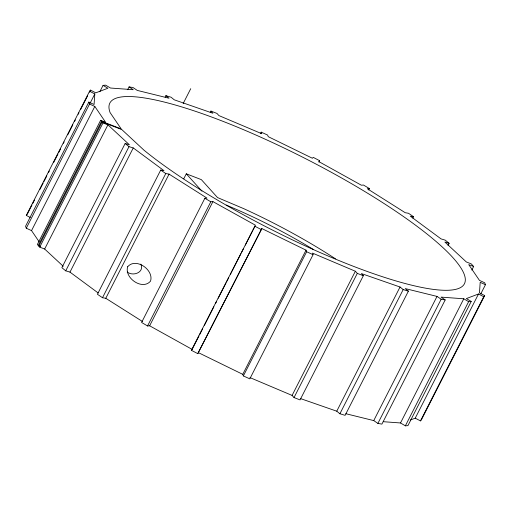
<?xml version="1.0" encoding="UTF-8"?>
<svg xmlns="http://www.w3.org/2000/svg" width="511" height="511" viewBox="0 0 511 511"><rect width="100%" height="100%" fill="white"/><g stroke="black" fill="none" stroke-linecap="round" stroke-linejoin="round"><path stroke-width="0.77" d="M30.226 217.45L26.304 215.406L89.578 91.226L94.81 93.954L94.075 104.493L88.825 102.091L25.55 226.277L26.291 228.219L31.541 230.614L39.143 241.786M27.62 213.579L31.957 205.064M32.685 203.646L34.492 200.095M39.915 189.453L43.167 183.066M43.889 181.648L46.782 175.969M48.59 172.424L49.312 171.006M53.655 162.485L57.992 153.971M58.714 152.553L60.522 149.008M63.415 143.329L64.137 141.911M67.752 134.815L72.818 124.876M74.625 121.331L75.347 119.913M78.24 114.234L78.962 112.816M80.77 109.265L87.643 95.787M89.451 92.236L90.53 90.108L95.761 92.836L107.91 88.243L103.062 85.375L99.805 91.763M26.291 228.219L89.566 104.04L88.825 102.091M90.108 103.177L94.81 93.954M31.541 230.614L94.816 106.435L89.566 104.04M94.816 106.435L105.547 122.206L100.629 120.302L37.354 244.488L38.248 245.472L39.73 246.047M38.248 245.472L101.523 121.292L100.629 120.302M63.217 266.263L44.655 249.029L39.737 247.126L38.842 246.136L102.117 121.95L121.803 129.577L143.993 150.183A198.977 39.328 27 0 0 435.806 289.68A198.977 39.328 27 0 0 328.586 170.789A198.977 39.328 27 0 0 110.114 112.612L121.209 128.919L101.523 121.292M39.737 247.126L103.011 122.94L102.117 121.95M44.655 249.029L107.923 124.844L103.011 122.94M127.641 89.725L129.085 86.889L133.116 87.592L137.255 90.409L169.032 98.233L165.883 95.659L165.162 97.084M107.923 124.844L129.392 144.779L125.144 143.495L61.869 267.675L65.727 270.83L69.975 272.114L98.15 292.95M65.727 270.83L129.002 146.651L125.144 143.495M69.975 272.114L133.25 147.928L163.986 170.661L160.703 170.086L97.429 294.272L102.5 297.721L105.79 298.296L142.371 321.432M183.142 103.586L190.731 88.69M102.5 297.721L165.775 173.542L169.064 174.11L206.974 198.096L204.873 198.268L141.598 322.454L147.545 325.967L149.646 325.794L192.155 349.39L199.022 335.906M105.79 298.296L169.064 174.11M210.219 112.516L210.941 111.098L216.971 113.429L218.912 115.582L261.798 133.722L261.191 132.138L260.469 133.556M183.768 178.767L186.291 173.81L201.36 179.648L217.514 197.559L243.575 208.584A149.864 29.619 27 0 1 335.478 258.828M147.545 325.967L210.819 201.788L212.921 201.609L255.43 225.21L191.376 350.303L197.789 353.644L261.836 228.551L306.038 250.154L306.645 251.744L313.077 254.682L249.809 378.862L243.37 375.924L242.763 374.339L198.562 352.731M149.646 325.794L212.921 201.609M199.75 334.488L202.637 328.809M204.445 325.264L213.847 306.811M215.655 303.266L216.377 301.848M218.184 298.296L226.143 282.685M226.865 281.267L228.673 277.722M230.48 274.171L231.202 272.753M231.924 271.335L240.962 253.59M241.69 252.172L243.498 248.627M245.306 245.076L252.172 231.598M252.894 230.174L254.702 226.629M197.789 353.644L261.836 228.551M318.902 162.115L319.624 160.697L313.211 157.356L312.438 158.269L268.237 136.661L267.63 135.076L261.191 132.138M242.763 374.339L306.038 250.154M243.37 375.924L306.645 251.744M368.68 189.971L369.402 188.546L363.455 185.033L361.354 185.206L318.845 161.61L319.624 160.697M300.347 398.529L336.762 411.195L339.911 413.769L345.117 415.341L408.391 291.155L403.185 289.584L400.036 287.01L361.392 273.57L363.334 275.723L300.059 399.902L294.029 397.571L292.088 395.418L355.362 271.239L312.476 253.092L313.077 254.682M294.029 397.571L357.304 273.391L355.362 271.239M412.85 218.152L413.571 216.728L408.5 213.279L405.21 212.704L367.294 188.725L369.402 188.546M336.762 411.195L400.036 287.01M339.911 413.769L403.185 289.584M448.045 245.452L449.131 243.325L445.273 240.17L441.025 238.886L410.288 216.159L413.571 216.728M373.745 420.591L437.02 296.412L441.159 299.229L445.19 299.931L381.915 424.111L377.885 423.408L373.745 420.591L345.845 413.718M377.885 423.408L441.159 299.229M471.838 270.064L473.646 266.512L471.263 263.874L466.345 261.971L444.883 242.042L449.131 243.325M400.509 422.967L463.784 298.788L468.632 301.656L471.212 301.439L407.938 425.625L405.364 425.842L400.509 422.967L383.263 421.696M405.364 425.842L468.632 301.656M410.237 420.055L415.239 418.164L478.513 293.985L483.738 296.712L484.696 295.594L479.465 292.867L480.199 282.328L485.45 284.723L480.749 293.946M415.239 418.164L420.47 420.892L483.738 296.712M484.696 295.594L421.422 419.774L420.47 420.892M89.578 91.226L90.53 90.108M26.304 215.406L27.262 214.288M191.376 350.303L192.155 349.39M478.513 293.985L466.364 298.571L471.212 301.439M103.062 85.375L105.636 85.158L110.491 88.033L133.224 89.706L129.085 86.889M463.784 298.788L441.05 297.115L445.19 299.931M437.02 296.412L405.242 288.587L408.391 291.155M165.883 95.659L171.089 97.231L174.238 99.805L212.883 113.25L210.941 111.098M129.002 146.651L133.25 147.928M473.646 266.512L468.728 264.609L479.459 280.386L484.709 282.781L485.45 284.723M357.304 273.391L363.334 275.723M38.842 246.136L40.324 246.711M249.93 377.584L292.088 395.418M127.226 272.037C133.058 276.636 144.664 272.491 140.825 264.098M254.65 226.124L261.057 229.465M204.873 198.268L210.819 201.788M160.703 170.086L165.775 173.542M186.291 173.81L201.922 191.146M226.213 205.083A131.774 26.048 27 0 1 313.479 249.547M127.699 266.716C124.02 277.914 142.384 290.695 150.521 281.146C154.194 269.955 135.837 257.167 127.699 266.716"/></g></svg>
